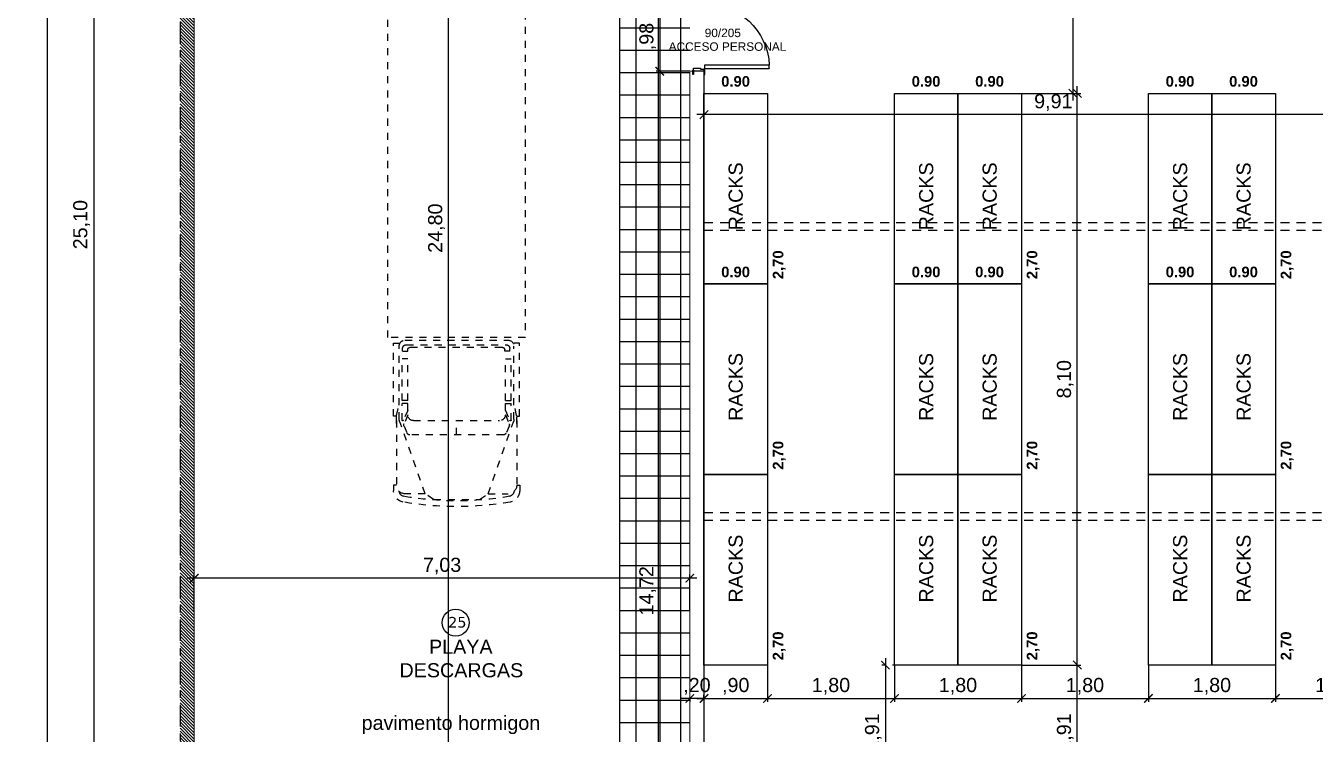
# Model space of a CAD drawing. Header units: metres. Extents: x 1093 to 1459, y -137 to 62.
# Drawn here: x 1256.39 to 1274.66, y -32.59 to -22.55 of the extents above; entities that cross this region are included whole.
import ezdxf

# ---------------------------------------------------------------- set-up
doc = ezdxf.new("R2010")
doc.units = ezdxf.units.M
doc.header["$LTSCALE"] = 0.508
doc.header["$PDMODE"] = 1
doc.header["$PDSIZE"] = -2
for name, pattern in [('ACAD_ISO10W100', [18, 12, -3, 0, -3]), ('HIDDEN', [0.375, 0.25, -0.125]), ('HIDDEN2', [0.1875, 0.125, -0.0625])]:
    doc.linetypes.add(name, pattern=pattern)
doc.layers.get('0').update_dxf_attribs({"color": 9})
doc.layers.get('Defpoints').update_dxf_attribs({"color": 9})
for name, color, linetype in [('1-EJES', 9, 'ACAD_ISO10W100'), ('1-PROY', 9, 'HIDDEN'), ('2-Desig-Carp', 9, 'Continuous'), ('2-texto', 9, 'Continuous'), ('3-muros', 9, 'Continuous'), ('3-VISTA', 9, 'Continuous'), ('4-carpinterias', 9, 'Continuous'), ('7-equipamiento', 9, 'Continuous'), ('8-cota equipam.', 9, 'Continuous'), ('8-cotas-100', 9, 'Continuous'), ('9-Hatch', 9, 'Continuous'), ('9-Hatch existente', 9, 'Continuous'), ('9-PISOS', 9, 'Continuous'), ('referencias 01', 9, 'Continuous')]:
    doc.layers.add(name, color=color, linetype=linetype)
doc.styles.add('Helvetica (bold)', font='')
doc.styles.add('swiss', font='swissel.ttf')
doc.styles.get('Helvetica (bold)').set_extended_font_data('Helvetica', bold=True)
doc.dimstyles.new('dim-100', dxfattribs={"dimtxt": 0.2, "dimasz": 0.12, "dimexe": 0.05, "dimexo": 0, "dimgap": 0.05, "dimtad": 1, "dimzin": 4, "dimtxsty": 'swiss', "dimblk": 'ARCHTICK', "dimcen": 0.5, "dimdle": 0.1, "dimclrd": 256, "dimclre": 252, "dimclrt": 256, "dimadec": 0, "dimazin": 0, "dimtfac": 1, "dimtix": 1, "dimtmove": 2, "dimatfit": 3, "dimldrblk": 'OPEN30', "dimfxl": 0.05, "dimtolj": 1, "dimtzin": 0, "dimarcsym": 0})

# ---------------------------------------------------------------- blocks, each defined once
blk = doc.blocks.new('camion punteada')
at = {"layer": 'referencias 01', "linetype": 'HIDDEN2'}
for p, q in [((222.014, -62.568), (219.576, -62.568)), ((219.576, -62.568), (219.576, -68.571)), ((222.014, -68.571), (222.014, -62.568)), ((219.576, -68.571), (222.014, -68.571)), ((219.677, -69.968), (219.677, -68.672)), ((219.677, -68.672), (219.779, -68.672)), ((219.778, -70.021), (219.778, -68.723)), ((219.849, -68.815), (219.849, -68.769)), ((221.708, -68.622), (219.879, -68.622)), ((221.683, -68.701), (219.917, -68.701)), ((221.614, -68.746), (219.986, -68.746)), ((221.751, -68.815), (221.751, -68.769)), ((221.81, -70.021), (221.81, -68.723)), ((221.912, -68.672), (221.811, -68.672)), ((221.912, -69.968), (221.912, -68.672)), ((219.828, -69.689), (219.828, -68.952)), ((219.93, -68.952), (219.828, -68.952)), ((219.849, -68.815), (219.94, -68.815)), ((219.93, -69.689), (219.93, -68.952)), ((219.94, -68.815), (219.94, -68.792)), ((221.657, -69.689), (221.657, -68.952)), ((221.657, -68.952), (221.759, -68.952)), ((221.66, -68.815), (221.66, -68.792)), ((221.751, -68.815), (221.66, -68.815)), ((221.759, -69.689), (221.759, -68.952)), ((219.73, -69.952), (219.778, -69.739)), ((219.93, -69.689), (219.828, -69.689)), ((219.93, -69.739), (219.828, -69.739)), ((219.828, -70.035), (219.828, -69.739)), ((219.93, -69.866), (219.853, -70.04)), ((219.93, -69.866), (219.93, -69.739)), ((221.657, -69.689), (221.759, -69.689)), ((221.657, -69.739), (221.759, -69.739)), ((221.657, -69.866), (221.657, -69.739)), ((221.657, -69.866), (221.735, -70.04)), ((221.759, -70.035), (221.759, -69.739)), ((221.857, -69.952), (221.81, -69.739)), ((219.728, -69.968), (219.677, -69.968)), ((219.727, -70.095), (219.727, -69.985)), ((219.727, -70.044), (219.727, -71.187)), ((220.235, -71.34), (219.787, -70.065)), ((219.93, -69.943), (219.862, -70.1)), ((219.862, -70.14), (219.917, -70.267)), ((221.556, -70.044), (220.032, -70.044)), ((220.794, -70.298), (220.794, -70.044)), ((221.352, -71.34), (221.8, -70.065)), ((221.657, -69.943), (221.725, -70.1)), ((221.725, -70.14), (221.67, -70.267)), ((221.86, -70.095), (221.86, -69.985)), ((221.86, -70.044), (221.86, -71.187)), ((221.862, -69.968), (221.912, -69.968)), ((219.964, -70.298), (221.624, -70.298)), ((219.676, -71.187), (219.676, -71.286)), ((219.727, -71.187), (219.676, -71.187)), ((221.86, -71.187), (221.911, -71.187)), ((221.911, -71.187), (221.911, -71.286)), ((220.235, -71.34), (219.879, -71.34)), ((220.387, -71.441), (220.235, -71.34)), ((221.2, -71.441), (220.387, -71.441)), ((221.2, -71.441), (221.352, -71.34)), ((221.352, -71.34), (221.708, -71.34))]:
    blk.add_line(p, q, dxfattribs=at)
for centre, radius, start, end in [((219.879, -68.723), 0.102, 90, 180), ((219.917, -68.769), 0.0686, 90, 180), ((219.986, -68.792), 0.0457, 90, 180), ((221.614, -68.792), 0.0457, 0, 90), ((221.683, -68.769), 0.0686, 0, 90), ((221.708, -68.723), 0.102, 0, 90), ((219.879, -69.985), 0.152, 167.4712, 180), ((219.879, -70.021), 0.102, 180, 205.3462), ((219.841, -70.035), 0.0127, 180, 336.0375), ((219.909, -70.12), 0.0508, 156.8014, 203.1986), ((220.032, -69.943), 0.102, 180, 270), ((221.556, -69.943), 0.102, 270, 0), ((221.678, -70.12), 0.0508, 336.8014, 23.1986), ((221.746, -70.035), 0.0127, 203.9625, 0), ((221.708, -70.021), 0.102, 334.6538, 0), ((221.708, -69.985), 0.152, 0, 12.5288), ((219.964, -70.247), 0.0508, 203.1986, 270), ((221.624, -70.247), 0.0508, 270, 336.8014), ((219.879, -71.187), 0.152, 180, 270), ((221.708, -71.187), 0.152, 270, 0), ((219.879, -71.286), 0.203, 180, 260.1053), ((219.879, -71.286), 0.102, 189.1048, 260.1053), ((220.794, -66.044), 5.524, 260.1053, 279.8947), ((220.794, -66.044), 5.423, 260.009, 279.991), ((221.708, -71.286), 0.102, 279.8947, 350.8952), ((221.708, -71.286), 0.203, 279.8947, 0)]:
    blk.add_arc(centre, radius, start, end, dxfattribs=at)
blk = doc.blocks.new('P-90-15')
for p, q in [((0, 0), (-0.15, 0)), ((-0.15, 0), (-0.15, -0.042)), ((0, -0.03), (0, 0)), ((-0.15, -0.042), (-0.05, -0.042)), ((-0.05, -0.042), (-0.05, -0.03)), ((-0.05, -0.03), (0, -0.03)), ((-0.15, -0.984), (-0.15, -0.942)), ((-0.15, -0.942), (-0.05, -0.942)), ((0, -0.984), (-0.15, -0.984)), ((-0.05, -0.942), (-0.05, -0.954)), ((-0.05, -0.954), (0, -0.954)), ((0, -0.954), (0, -0.984))]:
    blk.add_line(p, q)
for points in [[(-0.15, -0.015), (-0.15, 0.046), (-0.16, 0.046), (-0.16, -0.015)], [(0, -0.015), (0, 0.046), (0.01, 0.046), (0.01, -0.015)], [(0.926, -0.086), (0.007, -0.086), (0.007, -0.041), (0.926, -0.041)], [(-0.15, -0.969), (-0.15, -1.03), (-0.16, -1.03), (-0.16, -0.969)], [(0, -0.969), (0, -1.03), (0.01, -1.03), (0.01, -0.969)]]:
    blk.add_lwpolyline(points, close=True)
blk.add_circle((0.007, -0.032), 0.006)
at = {"color": 252}
blk.add_arc((0.017, -0.044), 0.91, 268.9391, 357.3486, dxfattribs=at)
blk.add_arc((0.017, -0.046), 0.908, 359.7162, 0.2838)
blk = doc.blocks.new('_ARCHTICK')
at = {"color": 0, "linetype": 'ByBlock', "const_width": 0.15}
blk.add_lwpolyline([(-0.5, -0.5), (0.5, 0.5)], dxfattribs=at)
blk = doc.blocks.new('*D173')
at = {"layer": '8-cotas-100', "color": 252, "linetype": 'HIDDEN', "lineweight": -2, "transparency": 16777216}
for p, q in [((1268.799, -31.607), (1268.521, -31.607)), ((1268.799, -33.517), (1268.521, -33.517))]:
    blk.add_line(p, q, dxfattribs=at)
at = {"layer": '8-cotas-100', "linetype": 'Continuous', "lineweight": -2, "transparency": 16777216}
blk.add_line((1268.571, -31.507), (1268.571, -33.617), dxfattribs=at)
at = {"layer": 'Defpoints', "color": 0, "linetype": 'Continuous', "transparency": 16777216}
for p in [(1268.799, -31.607), (1268.571, -33.517), (1268.799, -33.517)]:
    blk.add_point(p, dxfattribs=at)
at = {"layer": '8-cotas-100', "linetype": 'Continuous', "lineweight": -2, "transparency": 16777216, "xscale": 0.12, "yscale": 0.12, "zscale": 0.12}
for p, rotation in [((1268.571, -31.607), 90), ((1268.571, -33.517), 270)]:
    blk.add_blockref('_ARCHTICK', p, dxfattribs=dict(at, rotation=rotation))
at = {"layer": '8-cotas-100', "linetype": 'Continuous', "lineweight": 0, "transparency": 16777216, "insert": (1268.4, -32.562), "char_height": 0.2, "attachment_point": 5, "rotation": 90, "style": 'swiss'}
blk.add_mtext('\\A1;1,91', dxfattribs=at)
blk = doc.blocks.new('_Open30')
at = {"color": 0, "linetype": 'ByBlock', "lineweight": -2}
for p, q in [((-1, 0.27), (0, 0)), ((0, 0), (-1, -0.27)), ((0, 0), (-1, 0))]:
    blk.add_line(p, q, dxfattribs=at)
blk = doc.blocks.new('*D202')
at = {"layer": '8-cotas-100', "linetype": 'Continuous', "lineweight": -2, "transparency": 16777216}
blk.add_line((1257.348, -12.717), (1257.348, -38.017), dxfattribs=at)
at = {"layer": '8-cotas-100', "color": 252, "linetype": 'HIDDEN', "lineweight": -2, "transparency": 16777216}
for p, q in [((1258.574, -12.817), (1257.298, -12.817)), ((1258.574, -37.917), (1257.298, -37.917))]:
    blk.add_line(p, q, dxfattribs=at)
at = {"layer": 'Defpoints', "color": 0, "linetype": 'Continuous', "transparency": 16777216}
for p in [(1258.574, -12.817), (1257.348, -37.917), (1258.574, -37.917)]:
    blk.add_point(p, dxfattribs=at)
at = {"layer": '8-cotas-100', "linetype": 'Continuous', "lineweight": -2, "transparency": 16777216, "xscale": 0.12, "yscale": 0.12, "zscale": 0.12}
for p, rotation in [((1257.348, -12.817), 90), ((1257.348, -37.917), 270)]:
    blk.add_blockref('_ARCHTICK', p, dxfattribs=dict(at, rotation=rotation))
at = {"layer": '8-cotas-100', "linetype": 'Continuous', "lineweight": 0, "transparency": 16777216, "insert": (1257.176, -25.367), "char_height": 0.2, "attachment_point": 5, "rotation": 90, "style": 'swiss'}
blk.add_mtext('\\A1;25,10', dxfattribs=at)
blk = doc.blocks.new('*D314')
at = {"layer": '3-VISTA', "color": 252, "lineweight": -2, "transparency": 16777216}
for p, q in [((1258.774, -30.836), (1258.774, -30.326)), ((1265.799, -30.836), (1265.799, -30.326))]:
    blk.add_line(p, q, dxfattribs=at)
at = {"layer": '3-VISTA', "lineweight": -2, "transparency": 16777216}
blk.add_line((1265.899, -30.376), (1258.674, -30.376), dxfattribs=at)
at = {"layer": 'Defpoints', "color": 0, "transparency": 16777216}
for p in [(1258.774, -30.376), (1258.774, -30.836), (1265.799, -30.836)]:
    blk.add_point(p, dxfattribs=at)
at = {"layer": '3-VISTA', "lineweight": -2, "transparency": 16777216, "xscale": 0.12, "yscale": 0.12, "zscale": 0.12, "rotation": 180}
blk.add_blockref('_ARCHTICK', (1258.774, -30.376), dxfattribs=at)
at = {"layer": '3-VISTA', "lineweight": -2, "transparency": 16777216, "xscale": 0.12, "yscale": 0.12, "zscale": 0.12}
blk.add_blockref('_ARCHTICK', (1265.799, -30.376), dxfattribs=at)
at = {"layer": '3-VISTA', "lineweight": 0, "transparency": 16777216, "insert": (1262.286, -30.205), "char_height": 0.2, "attachment_point": 5, "style": 'swiss'}
blk.add_mtext('\\A1;7,03', dxfattribs=at)
blk = doc.blocks.new('*D356')
at = {"layer": '8-cotas-100', "color": 252, "lineweight": -2, "transparency": 16777216}
for p, q in [((1270.499, -31.607), (1271.341, -31.607)), ((1271.291, -33.517), (1271.241, -33.517))]:
    blk.add_line(p, q, dxfattribs=at)
at = {"layer": '8-cotas-100', "lineweight": -2, "transparency": 16777216}
blk.add_line((1271.291, -33.617), (1271.291, -31.507), dxfattribs=at)
at = {"layer": 'Defpoints', "color": 0, "transparency": 16777216}
for p in [(1270.499, -31.607), (1271.291, -31.607), (1271.291, -33.517)]:
    blk.add_point(p, dxfattribs=at)
at = {"layer": '8-cotas-100', "lineweight": -2, "transparency": 16777216, "xscale": 0.12, "yscale": 0.12, "zscale": 0.12}
for p, rotation in [((1271.291, -31.607), 90), ((1271.291, -33.517), 270)]:
    blk.add_blockref('_ARCHTICK', p, dxfattribs=dict(at, rotation=rotation))
at = {"layer": '8-cotas-100', "transparency": 16777216, "insert": (1271.12, -32.562), "char_height": 0.2, "attachment_point": 5, "rotation": 90, "style": 'swiss'}
blk.add_mtext('\\A1;1,91', dxfattribs=at)
blk = doc.blocks.new('*D357')
at = {"layer": '8-cotas-100', "color": 252, "lineweight": -2, "transparency": 16777216}
for p, q in [((1270.499, -23.507), (1271.341, -23.507)), ((1270.499, -31.607), (1271.341, -31.607))]:
    blk.add_line(p, q, dxfattribs=at)
at = {"layer": '8-cotas-100', "lineweight": -2, "transparency": 16777216}
blk.add_line((1271.291, -31.707), (1271.291, -23.407), dxfattribs=at)
at = {"layer": 'Defpoints', "color": 0, "transparency": 16777216}
for p in [(1270.499, -23.507), (1271.291, -23.507), (1270.499, -31.607)]:
    blk.add_point(p, dxfattribs=at)
at = {"layer": '8-cotas-100', "lineweight": -2, "transparency": 16777216, "xscale": 0.12, "yscale": 0.12, "zscale": 0.12}
for p, rotation in [((1271.291, -23.507), 90), ((1271.291, -31.607), 270)]:
    blk.add_blockref('_ARCHTICK', p, dxfattribs=dict(at, rotation=rotation))
at = {"layer": '8-cotas-100', "transparency": 16777216, "insert": (1271.12, -27.557), "char_height": 0.2, "attachment_point": 5, "rotation": 90, "style": 'swiss'}
blk.add_mtext('\\A1;8,10', dxfattribs=at)
blk = doc.blocks.new('*D358')
at = {"layer": '8-cotas-100', "color": 252, "lineweight": -2, "transparency": 16777216}
for p, q in [((1270.914, -4.687), (1271.281, -4.687)), ((1270.499, -23.507), (1271.281, -23.507))]:
    blk.add_line(p, q, dxfattribs=at)
at = {"layer": '8-cotas-100', "lineweight": -2, "transparency": 16777216}
blk.add_line((1271.231, -23.607), (1271.231, -4.587), dxfattribs=at)
at = {"layer": 'Defpoints', "color": 0, "transparency": 16777216}
for p in [(1270.914, -4.687), (1271.231, -4.687), (1270.499, -23.507)]:
    blk.add_point(p, dxfattribs=at)
at = {"layer": '8-cotas-100', "lineweight": -2, "transparency": 16777216, "xscale": 0.12, "yscale": 0.12, "zscale": 0.12}
for p, rotation in [((1271.231, -4.687), 90), ((1271.231, -23.507), 270)]:
    blk.add_blockref('_ARCHTICK', p, dxfattribs=dict(at, rotation=rotation))
at = {"layer": '8-cotas-100', "transparency": 16777216, "insert": (1271.06, -14.097), "char_height": 0.2, "attachment_point": 5, "rotation": 90, "style": 'swiss'}
blk.add_mtext('\\A1;18,82', dxfattribs=at)
blk = doc.blocks.new('*D370')
at = {"layer": '8-cotas-100', "color": 252, "lineweight": -2, "transparency": 16777216}
for p, q in [((1265.999, -31.607), (1265.999, -32.13)), ((1266.899, -31.607), (1266.899, -32.13))]:
    blk.add_line(p, q, dxfattribs=at)
at = {"layer": '8-cotas-100', "lineweight": -2, "transparency": 16777216}
blk.add_line((1265.899, -32.08), (1266.999, -32.08), dxfattribs=at)
at = {"layer": 'Defpoints', "color": 0, "transparency": 16777216}
for p in [(1265.999, -31.607), (1266.899, -31.607), (1266.899, -32.08)]:
    blk.add_point(p, dxfattribs=at)
at = {"layer": '8-cotas-100', "lineweight": -2, "transparency": 16777216, "xscale": 0.12, "yscale": 0.12, "zscale": 0.12, "rotation": 180}
blk.add_blockref('_ARCHTICK', (1265.999, -32.08), dxfattribs=at)
at = {"layer": '8-cotas-100', "lineweight": -2, "transparency": 16777216, "xscale": 0.12, "yscale": 0.12, "zscale": 0.12}
blk.add_blockref('_ARCHTICK', (1266.899, -32.08), dxfattribs=at)
at = {"layer": '8-cotas-100', "transparency": 16777216, "insert": (1266.449, -31.908), "char_height": 0.2, "attachment_point": 5, "style": 'swiss'}
blk.add_mtext('\\A1;,90', dxfattribs=at)
blk = doc.blocks.new('*D371')
at = {"layer": '8-cotas-100', "color": 252, "lineweight": -2, "transparency": 16777216}
for p, q in [((1266.899, -31.607), (1266.899, -32.13)), ((1268.699, -31.607), (1268.699, -32.13))]:
    blk.add_line(p, q, dxfattribs=at)
at = {"layer": '8-cotas-100', "lineweight": -2, "transparency": 16777216}
blk.add_line((1266.799, -32.08), (1268.799, -32.08), dxfattribs=at)
at = {"layer": 'Defpoints', "color": 0, "transparency": 16777216}
for p in [(1266.899, -31.607), (1268.699, -31.607), (1268.699, -32.08)]:
    blk.add_point(p, dxfattribs=at)
at = {"layer": '8-cotas-100', "lineweight": -2, "transparency": 16777216, "xscale": 0.12, "yscale": 0.12, "zscale": 0.12, "rotation": 180}
blk.add_blockref('_ARCHTICK', (1266.899, -32.08), dxfattribs=at)
at = {"layer": '8-cotas-100', "lineweight": -2, "transparency": 16777216, "xscale": 0.12, "yscale": 0.12, "zscale": 0.12}
blk.add_blockref('_ARCHTICK', (1268.699, -32.08), dxfattribs=at)
at = {"layer": '8-cotas-100', "transparency": 16777216, "insert": (1267.799, -31.908), "char_height": 0.2, "attachment_point": 5, "style": 'swiss'}
blk.add_mtext('\\A1;1,80', dxfattribs=at)
blk = doc.blocks.new('*D372')
at = {"layer": '8-cotas-100', "color": 252, "lineweight": -2, "transparency": 16777216}
for p, q in [((1268.699, -31.607), (1268.699, -32.13)), ((1270.499, -31.607), (1270.499, -32.13))]:
    blk.add_line(p, q, dxfattribs=at)
at = {"layer": '8-cotas-100', "lineweight": -2, "transparency": 16777216}
blk.add_line((1268.599, -32.08), (1270.599, -32.08), dxfattribs=at)
at = {"layer": 'Defpoints', "color": 0, "transparency": 16777216}
for p in [(1268.699, -31.607), (1270.499, -31.607), (1270.499, -32.08)]:
    blk.add_point(p, dxfattribs=at)
at = {"layer": '8-cotas-100', "lineweight": -2, "transparency": 16777216, "xscale": 0.12, "yscale": 0.12, "zscale": 0.12, "rotation": 180}
blk.add_blockref('_ARCHTICK', (1268.699, -32.08), dxfattribs=at)
at = {"layer": '8-cotas-100', "lineweight": -2, "transparency": 16777216, "xscale": 0.12, "yscale": 0.12, "zscale": 0.12}
blk.add_blockref('_ARCHTICK', (1270.499, -32.08), dxfattribs=at)
at = {"layer": '8-cotas-100', "transparency": 16777216, "insert": (1269.599, -31.908), "char_height": 0.2, "attachment_point": 5, "style": 'swiss'}
blk.add_mtext('\\A1;1,80', dxfattribs=at)
blk = doc.blocks.new('*D373')
at = {"layer": '8-cotas-100', "color": 252, "lineweight": -2, "transparency": 16777216}
for p, q in [((1270.499, -31.607), (1270.499, -32.13)), ((1272.299, -31.607), (1272.299, -32.13))]:
    blk.add_line(p, q, dxfattribs=at)
at = {"layer": '8-cotas-100', "lineweight": -2, "transparency": 16777216}
blk.add_line((1270.399, -32.08), (1272.399, -32.08), dxfattribs=at)
at = {"layer": 'Defpoints', "color": 0, "transparency": 16777216}
for p in [(1270.499, -31.607), (1272.299, -31.607), (1272.299, -32.08)]:
    blk.add_point(p, dxfattribs=at)
at = {"layer": '8-cotas-100', "lineweight": -2, "transparency": 16777216, "xscale": 0.12, "yscale": 0.12, "zscale": 0.12, "rotation": 180}
blk.add_blockref('_ARCHTICK', (1270.499, -32.08), dxfattribs=at)
at = {"layer": '8-cotas-100', "lineweight": -2, "transparency": 16777216, "xscale": 0.12, "yscale": 0.12, "zscale": 0.12}
blk.add_blockref('_ARCHTICK', (1272.299, -32.08), dxfattribs=at)
at = {"layer": '8-cotas-100', "transparency": 16777216, "insert": (1271.399, -31.908), "char_height": 0.2, "attachment_point": 5, "style": 'swiss'}
blk.add_mtext('\\A1;1,80', dxfattribs=at)
blk = doc.blocks.new('*D374')
at = {"layer": '8-cotas-100', "color": 252, "lineweight": -2, "transparency": 16777216}
for p, q in [((1272.299, -31.607), (1272.299, -32.13)), ((1274.099, -31.607), (1274.099, -32.13))]:
    blk.add_line(p, q, dxfattribs=at)
at = {"layer": '8-cotas-100', "lineweight": -2, "transparency": 16777216}
blk.add_line((1272.199, -32.08), (1274.199, -32.08), dxfattribs=at)
at = {"layer": 'Defpoints', "color": 0, "transparency": 16777216}
for p in [(1272.299, -31.607), (1274.099, -31.607), (1274.099, -32.08)]:
    blk.add_point(p, dxfattribs=at)
at = {"layer": '8-cotas-100', "lineweight": -2, "transparency": 16777216, "xscale": 0.12, "yscale": 0.12, "zscale": 0.12, "rotation": 180}
blk.add_blockref('_ARCHTICK', (1272.299, -32.08), dxfattribs=at)
at = {"layer": '8-cotas-100', "lineweight": -2, "transparency": 16777216, "xscale": 0.12, "yscale": 0.12, "zscale": 0.12}
blk.add_blockref('_ARCHTICK', (1274.099, -32.08), dxfattribs=at)
at = {"layer": '8-cotas-100', "transparency": 16777216, "insert": (1273.199, -31.908), "char_height": 0.2, "attachment_point": 5, "style": 'swiss'}
blk.add_mtext('\\A1;1,80', dxfattribs=at)
blk = doc.blocks.new('*D375')
at = {"layer": '8-cotas-100', "color": 252, "lineweight": -2, "transparency": 16777216}
for p, q in [((1274.099, -31.607), (1274.099, -32.13)), ((1275.769, -32.036), (1275.769, -32.13))]:
    blk.add_line(p, q, dxfattribs=at)
at = {"layer": '8-cotas-100', "lineweight": -2, "transparency": 16777216}
blk.add_line((1273.999, -32.08), (1275.869, -32.08), dxfattribs=at)
at = {"layer": 'Defpoints', "color": 0, "transparency": 16777216}
for p in [(1274.099, -31.607), (1275.769, -32.036), (1275.769, -32.08)]:
    blk.add_point(p, dxfattribs=at)
at = {"layer": '8-cotas-100', "lineweight": -2, "transparency": 16777216, "xscale": 0.12, "yscale": 0.12, "zscale": 0.12, "rotation": 180}
blk.add_blockref('_ARCHTICK', (1274.099, -32.08), dxfattribs=at)
at = {"layer": '8-cotas-100', "lineweight": -2, "transparency": 16777216, "xscale": 0.12, "yscale": 0.12, "zscale": 0.12}
blk.add_blockref('_ARCHTICK', (1275.769, -32.08), dxfattribs=at)
at = {"layer": '8-cotas-100', "transparency": 16777216, "insert": (1274.934, -31.908), "char_height": 0.2, "attachment_point": 5, "style": 'swiss'}
blk.add_mtext('\\A1;1,67', dxfattribs=at)
blk = doc.blocks.new('*D386')
at = {"layer": '8-cotas-100', "lineweight": -2, "transparency": 16777216}
blk.add_line((1265.372, -22.11), (1265.372, -23.294), dxfattribs=at)
at = {"layer": '8-cotas-100', "color": 252, "lineweight": -2, "transparency": 16777216}
for p, q in [((1265.799, -22.21), (1265.322, -22.21)), ((1265.799, -23.194), (1265.322, -23.194))]:
    blk.add_line(p, q, dxfattribs=at)
at = {"layer": 'Defpoints', "color": 0, "transparency": 16777216}
for p in [(1265.799, -22.21), (1265.372, -23.194), (1265.799, -23.194)]:
    blk.add_point(p, dxfattribs=at)
at = {"layer": '8-cotas-100', "lineweight": -2, "transparency": 16777216, "xscale": 0.12, "yscale": 0.12, "zscale": 0.12}
for p, rotation in [((1265.372, -22.21), 90), ((1265.372, -23.194), 270)]:
    blk.add_blockref('_ARCHTICK', p, dxfattribs=dict(at, rotation=rotation))
at = {"layer": '8-cotas-100', "transparency": 16777216, "insert": (1265.201, -22.702), "char_height": 0.2, "attachment_point": 5, "rotation": 90, "style": 'swiss'}
blk.add_mtext('\\A1;,98', dxfattribs=at)
blk = doc.blocks.new('*D387')
at = {"layer": '8-cotas-100', "color": 252, "lineweight": -2, "transparency": 16777216}
for p, q in [((1265.799, -23.194), (1265.322, -23.194)), ((1265.799, -37.917), (1265.322, -37.917))]:
    blk.add_line(p, q, dxfattribs=at)
at = {"layer": '8-cotas-100', "lineweight": -2, "transparency": 16777216}
blk.add_line((1265.372, -23.094), (1265.372, -38.017), dxfattribs=at)
at = {"layer": 'Defpoints', "color": 0, "transparency": 16777216}
for p in [(1265.799, -23.194), (1265.372, -37.917), (1265.799, -37.917)]:
    blk.add_point(p, dxfattribs=at)
at = {"layer": '8-cotas-100', "lineweight": -2, "transparency": 16777216, "xscale": 0.12, "yscale": 0.12, "zscale": 0.12}
for p, rotation in [((1265.372, -23.194), 90), ((1265.372, -37.917), 270)]:
    blk.add_blockref('_ARCHTICK', p, dxfattribs=dict(at, rotation=rotation))
at = {"layer": '8-cotas-100', "transparency": 16777216, "insert": (1265.201, -30.555), "char_height": 0.2, "attachment_point": 5, "rotation": 90, "style": 'swiss'}
blk.add_mtext('\\A1;14,72', dxfattribs=at)
blk = doc.blocks.new('*D388')
at = {"layer": '8-cotas-100', "lineweight": -2, "transparency": 16777216}
blk.add_line((1262.378, -37.917), (1262.378, -12.917), dxfattribs=at)
at = {"layer": '8-cotas-100', "color": 252, "lineweight": -2, "transparency": 16777216}
for p, q in [((1262.286, -13.017), (1262.428, -13.017)), ((1262.286, -37.817), (1262.428, -37.817))]:
    blk.add_line(p, q, dxfattribs=at)
at = {"layer": 'Defpoints', "color": 0, "transparency": 16777216}
for p in [(1262.286, -13.017), (1262.378, -13.017), (1262.286, -37.817)]:
    blk.add_point(p, dxfattribs=at)
at = {"layer": '8-cotas-100', "lineweight": -2, "transparency": 16777216, "xscale": 0.12, "yscale": 0.12, "zscale": 0.12}
for p, rotation in [((1262.378, -13.017), 90), ((1262.378, -37.817), 270)]:
    blk.add_blockref('_ARCHTICK', p, dxfattribs=dict(at, rotation=rotation))
at = {"layer": '8-cotas-100', "transparency": 16777216, "insert": (1262.207, -25.417), "char_height": 0.2, "attachment_point": 5, "rotation": 90, "style": 'swiss'}
blk.add_mtext('\\A1;24,80', dxfattribs=at)
blk = doc.blocks.new('*D389')
at = {"layer": '8-cotas-100', "color": 252, "lineweight": -2, "transparency": 16777216}
for p, q in [((1265.999, -23.808), (1265.999, -23.758)), ((1275.904, -23.808), (1275.904, -23.758))]:
    blk.add_line(p, q, dxfattribs=at)
at = {"layer": '8-cotas-100', "lineweight": -2, "transparency": 16777216}
blk.add_line((1276.004, -23.808), (1265.899, -23.808), dxfattribs=at)
at = {"layer": 'Defpoints', "color": 0, "transparency": 16777216}
for p in [(1265.999, -23.808), (1265.999, -23.808), (1275.904, -23.808)]:
    blk.add_point(p, dxfattribs=at)
at = {"layer": '8-cotas-100', "lineweight": -2, "transparency": 16777216, "xscale": 0.12, "yscale": 0.12, "zscale": 0.12, "rotation": 180}
blk.add_blockref('_ARCHTICK', (1265.999, -23.808), dxfattribs=at)
at = {"layer": '8-cotas-100', "lineweight": -2, "transparency": 16777216, "xscale": 0.12, "yscale": 0.12, "zscale": 0.12}
blk.add_blockref('_ARCHTICK', (1275.904, -23.808), dxfattribs=at)
at = {"layer": '8-cotas-100', "transparency": 16777216, "insert": (1270.951, -23.637), "char_height": 0.2, "attachment_point": 5, "style": 'swiss'}
blk.add_mtext('\\A1;9,91', dxfattribs=at)
blk = doc.blocks.new('*D390')
at = {"layer": '8-cotas-100', "color": 252, "lineweight": -2, "transparency": 16777216}
for p, q in [((1261.824, -0.467), (1256.638, -0.467)), ((1258.744, -37.917), (1256.638, -37.917))]:
    blk.add_line(p, q, dxfattribs=at)
at = {"layer": '8-cotas-100', "lineweight": -2, "transparency": 16777216}
blk.add_line((1256.688, -0.367), (1256.688, -38.017), dxfattribs=at)
at = {"layer": 'Defpoints', "color": 0, "transparency": 16777216}
for p in [(1261.824, -0.467), (1256.688, -37.917), (1258.744, -37.917)]:
    blk.add_point(p, dxfattribs=at)
at = {"layer": '8-cotas-100', "lineweight": -2, "transparency": 16777216, "xscale": 0.12, "yscale": 0.12, "zscale": 0.12}
for p, rotation in [((1256.688, -0.467), 90), ((1256.688, -37.917), 270)]:
    blk.add_blockref('_ARCHTICK', p, dxfattribs=dict(at, rotation=rotation))
at = {"layer": '8-cotas-100', "transparency": 16777216, "insert": (1256.517, -19.192), "char_height": 0.2, "attachment_point": 5, "rotation": 90, "style": 'swiss'}
blk.add_mtext('\\A1;37,45', dxfattribs=at)
blk = doc.blocks.new('*D559')
at = {"layer": '8-cotas-100', "lineweight": -2, "transparency": 16777216}
for p, q in [((1265.799, -32.08), (1265.679, -32.08)), ((1265.999, -32.08), (1265.799, -32.08)), ((1265.999, -32.08), (1266.119, -32.08))]:
    blk.add_line(p, q, dxfattribs=at)
at = {"layer": '8-cotas-100', "color": 252, "linetype": 'HIDDEN', "lineweight": -2, "transparency": 16777216}
for p, q in [((1265.799, -32.08), (1265.799, -32.13)), ((1265.999, -32.08), (1265.999, -32.03))]:
    blk.add_line(p, q, dxfattribs=at)
at = {"layer": 'Defpoints', "color": 0, "transparency": 16777216}
for p in [(1265.799, -32.08), (1265.799, -32.08), (1265.999, -32.08)]:
    blk.add_point(p, dxfattribs=at)
at = {"layer": '8-cotas-100', "lineweight": -2, "transparency": 16777216, "xscale": 0.12, "yscale": 0.12, "zscale": 0.12}
blk.add_blockref('_ARCHTICK', (1265.799, -32.08), dxfattribs=at)
at = {"layer": '8-cotas-100', "lineweight": -2, "transparency": 16777216, "xscale": 0.12, "yscale": 0.12, "zscale": 0.12, "rotation": 180}
blk.add_blockref('_ARCHTICK', (1265.999, -32.08), dxfattribs=at)
at = {"layer": '8-cotas-100', "transparency": 16777216, "insert": (1265.899, -31.908), "char_height": 0.2, "attachment_point": 5, "style": 'swiss'}
blk.add_mtext('\\A1;,20', dxfattribs=at)

msp = doc.modelspace()

# ---------------------------------------------------------------- hatches: boundary and pattern name
at = {"layer": '9-Hatch'}
h = msp.add_hatch(dxfattribs=at)
h.set_pattern_fill('NET', color=256, scale=0.1)
h.set_pattern_definition([(0, (1267.2586, -37.81712), (0, 0.3175), []), (90, (1267.2586, -37.81712), (-0.3175, 0), [])])
h.paths.add_polyline_path([(1264.799, -19.43), (1264.799, -37.817), (1267.183, -37.812), (1267.183, -37.717), (1267.259, -37.717), (1267.259, -33.617), (1265.799, -33.62), (1265.799, -19.415)])
at = {"layer": '9-Hatch existente', "linetype": 'Continuous', "lineweight": 0}
h = msp.add_hatch(dxfattribs=at)
h.set_pattern_fill('ANSI31', color=256, scale=0.01, angle=-90)
h.paths.add_polyline_path([(1287.324, 12.133), (1287.524, 12.133), (1287.524, -0.607), (1287.524, -0.667), (1262.024, -0.667), (1262.085, -12.989), (1258.774, -12.989), (1258.774, -37.917), (1258.574, -37.917), (1258.574, -12.817), (1261.824, -12.817), (1261.824, -0.467), (1287.324, -0.467)])

# ---------------------------------------------------------------- linework, layer by layer
at = {"layer": '1-EJES', "linetype": 'ACAD_ISO10W100', "ltscale": 0.05}
msp.add_line((1258.574, -12.817), (1258.574, -37.917), dxfattribs=at)
at = {"layer": '1-PROY'}
for p, q in [((1265.999, -25.335), (1275.854, -25.335)), ((1265.999, -25.445), (1275.854, -25.445)), ((1265.999, -29.445), (1275.854, -29.445)), ((1265.999, -29.555), (1275.854, -29.555))]:
    msp.add_line(p, q, dxfattribs=at)
at = {"layer": '2-texto'}
msp.add_circle((1262.479, -31.006), 0.19, dxfattribs=at)
at = {"layer": '3-muros', "linetype": 'Continuous', "lineweight": 0}
for p, q in [((1258.774, -13.017), (1258.774, -37.917)), ((1265.799, -23.194), (1265.999, -23.194)), ((1265.799, -33.667), (1265.799, -23.209))]:
    msp.add_line(p, q, dxfattribs=at)
at = {"layer": '3-muros'}
msp.add_line((1265.999, -23.209), (1265.999, -33.517), dxfattribs=at)
at = {"layer": '7-equipamiento'}
for points in [[(1265.999, -23.507), (1265.999, -23.507), (1266.899, -23.507), (1266.899, -23.507), (1266.899, -26.207), (1266.899, -26.207), (1265.999, -26.207), (1265.999, -26.207)], [(1268.699, -23.507), (1268.699, -23.507), (1269.599, -23.507), (1269.599, -23.507), (1269.599, -26.207), (1269.599, -26.207), (1268.699, -26.207), (1268.699, -26.207)], [(1269.599, -23.507), (1269.599, -23.507), (1270.499, -23.507), (1270.499, -23.507), (1270.499, -26.207), (1270.499, -26.207), (1269.599, -26.207), (1269.599, -26.207)], [(1272.299, -23.507), (1272.299, -23.507), (1273.199, -23.507), (1273.199, -23.507), (1273.199, -26.207), (1273.199, -26.207), (1272.299, -26.207), (1272.299, -26.207)], [(1273.199, -23.507), (1273.199, -23.507), (1274.099, -23.507), (1274.099, -23.507), (1274.099, -26.207), (1274.099, -26.207), (1273.199, -26.207), (1273.199, -26.207)], [(1265.999, -26.207), (1265.999, -26.207), (1266.899, -26.207), (1266.899, -26.207), (1266.899, -28.907), (1266.899, -28.907), (1265.999, -28.907), (1265.999, -28.907)], [(1268.699, -26.207), (1268.699, -26.207), (1269.599, -26.207), (1269.599, -26.207), (1269.599, -28.907), (1269.599, -28.907), (1268.699, -28.907), (1268.699, -28.907)], [(1269.599, -26.207), (1269.599, -26.207), (1270.499, -26.207), (1270.499, -26.207), (1270.499, -28.907), (1270.499, -28.907), (1269.599, -28.907), (1269.599, -28.907)], [(1272.299, -26.207), (1272.299, -26.207), (1273.199, -26.207), (1273.199, -26.207), (1273.199, -28.907), (1273.199, -28.907), (1272.299, -28.907), (1272.299, -28.907)], [(1273.199, -26.207), (1273.199, -26.207), (1274.099, -26.207), (1274.099, -26.207), (1274.099, -28.907), (1274.099, -28.907), (1273.199, -28.907), (1273.199, -28.907)], [(1265.999, -28.907), (1265.999, -28.907), (1266.899, -28.907), (1266.899, -28.907), (1266.899, -31.607), (1266.899, -31.607), (1265.999, -31.607), (1265.999, -31.607)], [(1268.699, -28.907), (1268.699, -28.907), (1269.599, -28.907), (1269.599, -28.907), (1269.599, -31.607), (1269.599, -31.607), (1268.699, -31.607), (1268.699, -31.607)], [(1269.599, -28.907), (1269.599, -28.907), (1270.499, -28.907), (1270.499, -28.907), (1270.499, -31.607), (1270.499, -31.607), (1269.599, -31.607), (1269.599, -31.607)], [(1272.299, -28.907), (1272.299, -28.907), (1273.199, -28.907), (1273.199, -28.907), (1273.199, -31.607), (1273.199, -31.607), (1272.299, -31.607), (1272.299, -31.607)], [(1273.199, -28.907), (1273.199, -28.907), (1274.099, -28.907), (1274.099, -28.907), (1274.099, -31.607), (1274.099, -31.607), (1273.199, -31.607), (1273.199, -31.607)]]:
    msp.add_lwpolyline(points, close=True, dxfattribs=at)
at = {"layer": '8-cotas-100'}
for p in [(1271.742, -23.209), (1271.734, -28.363)]:
    msp.add_point(p, dxfattribs=at)
at = {"layer": '9-PISOS', "flags": 128}
msp.add_lwpolyline([(1264.799, -19.423), (1264.799, -37.817), (1265.799, -37.817)], dxfattribs=at)

# ---------------------------------------------------------------- block references
at = {"layer": '4-carpinterias', "xscale": -1, "rotation": 180}
msp.add_blockref('P-90-15', (1265.999, -23.194), dxfattribs=at)
at = {"layer": '9-Hatch', "xscale": -0.8, "yscale": 0.8, "zscale": 0.8}
msp.add_blockref('camion punteada', (1439.127, 27.892), dxfattribs=at)

# ---------------------------------------------------------------- texts
at = {"layer": '2-Desig-Carp', "char_height": 0.12, "width": 5.11385, "attachment_point": 3, "style": 'swiss'}
for s, insert in [('\\pi-0.36,l0.48,t0.48;{\\fArial|b0|i0|c0|p34;90/205}', (1266.522, -22.59)), ('{\\fArial|b0|i0|c0|p34;ACCESO PERSONAL}', (1267.166, -22.784))]:
    msp.add_mtext(s, dxfattribs=dict(at, insert=insert))
at = {"layer": '2-texto', "style": 'swiss'}
for p in [(1266.548, -25.447), (1269.248, -25.447), (1270.148, -25.447), (1272.848, -25.447), (1273.748, -25.447), (1266.548, -28.147), (1269.248, -28.147), (1270.148, -28.147), (1272.848, -28.147), (1273.748, -28.147), (1266.548, -30.721), (1269.248, -30.721), (1270.148, -30.721), (1272.848, -30.721), (1273.748, -30.721)]:
    msp.add_text('RACKS', height=0.2, rotation=90, dxfattribs=at).set_placement(p)
for s, insert, char_height, width, attachment_point in [('{\\fVerdana|b0|i0|c0|p34;25}', (1262.371, -31.078), 0.15, 0.29475, 7), ('\\pi0.74477;{\\fArial|b0|i0|c0|p34;PLAYA \\P\\pi0.32547;DESCARGAS}', (1261.357, -31.247), 0.2, 2.36921, 1), ('\\pi-0.6,l0.8,t0.8;pavimento hormigon', (1260.946, -32.325), 0.2, 6.62475, 1)]:
    msp.add_mtext(s, dxfattribs=dict(at, insert=insert, char_height=char_height, width=width, attachment_point=attachment_point))
at = {"layer": '8-cota equipam.', "lineweight": 0, "style": 'Helvetica (bold)'}
for p in [(1266.243, -23.412), (1268.943, -23.412), (1269.843, -23.412), (1272.543, -23.412), (1273.443, -23.412), (1266.243, -26.112), (1268.943, -26.112), (1269.843, -26.112), (1272.543, -26.112), (1273.443, -26.112)]:
    msp.add_text('0.90', height=0.1499, dxfattribs=at).set_placement(p)
for p in [(1267.124, -26.139), (1270.724, -26.139), (1274.324, -26.139), (1267.124, -28.839), (1270.724, -28.839), (1274.324, -28.839), (1267.124, -31.539), (1270.724, -31.539), (1274.324, -31.539)]:
    msp.add_text('2,70', height=0.1499, rotation=90, dxfattribs=at).set_placement(p)

# ---------------------------------------------------------------- dimensions: what is measured, and where the dimension line sits
at = {"layer": '3-VISTA', "lineweight": 0}
dim = msp.add_linear_dim(base=(1258.773612736, -30.376171111), p1=(1265.798612736, -30.836183865), p2=(1258.773612736, -30.836183865), dimstyle='dim-100', dxfattribs=at)
dim.commit()
dim.dimension.update_dxf_attribs({"geometry": '*D314', "text_midpoint": (1262.286112736, -30.204602484)})
at = {"layer": '8-cotas-100'}
for base, p1, p2, picture, middle in [((1256.688, -37.917), (1261.824, -0.467), (1258.744, -37.917), '*D390', (1256.517, -19.192)), ((1271.231, -4.687), (1270.499, -23.507), (1270.914, -4.687), '*D358', (1271.06, -14.097)), ((1262.378, -13.017), (1262.286, -37.817), (1262.286, -13.017), '*D388', (1262.207, -25.417)), ((1265.372, -23.194), (1265.799, -22.21), (1265.799, -23.194), '*D386', (1265.201, -22.702)), ((1265.372, -37.917), (1265.799, -23.194), (1265.799, -37.917), '*D387', (1265.201, -30.555)), ((1271.291, -23.507), (1270.499, -31.607), (1270.499, -23.507), '*D357', (1271.12, -27.557)), ((1271.291, -31.607), (1271.291, -33.517), (1270.499, -31.607), '*D356', (1271.12, -32.562))]:
    dim = msp.add_linear_dim(base=base, p1=p1, p2=p2, angle=90, dimstyle='dim-100', dxfattribs=at)
    dim.commit()
    dim.dimension.update_dxf_attribs({"geometry": picture, "text_midpoint": middle})
at = {"layer": '8-cotas-100', "linetype": 'Continuous', "lineweight": 0}
for base, p1, p2, picture, middle in [((1257.348, -37.917), (1258.574, -12.817), (1258.574, -37.917), '*D202', (1257.176, -25.367)), ((1268.571, -33.517), (1268.799, -31.607), (1268.799, -33.517), '*D173', (1268.4, -32.562))]:
    dim = msp.add_linear_dim(base=base, p1=p1, p2=p2, angle=90, dimstyle='dim-100', dxfattribs=at)
    dim.commit()
    dim.dimension.update_dxf_attribs({"geometry": picture, "text_midpoint": middle})
at = {"layer": '8-cotas-100'}
for base, p1, p2, picture, middle in [((1265.998612736, -23.808349269), (1275.903612736, -23.808349269), (1265.998612736, -23.808349269), '*D389', (1270.951112736, -23.636780642)), ((1266.899, -32.08), (1265.999, -31.607), (1266.899, -31.607), '*D370', (1266.449, -31.908)), ((1268.699, -32.08), (1266.899, -31.607), (1268.699, -31.607), '*D371', (1267.799, -31.908)), ((1270.499, -32.08), (1268.699, -31.607), (1270.499, -31.607), '*D372', (1269.599, -31.908)), ((1272.299, -32.08), (1270.499, -31.607), (1272.299, -31.607), '*D373', (1271.399, -31.908)), ((1274.099, -32.08), (1272.299, -31.607), (1274.099, -31.607), '*D374', (1273.199, -31.908)), ((1275.769, -32.08), (1274.099, -31.607), (1275.769, -32.036), '*D375', (1274.934, -31.908)), ((1265.799, -32.08), (1265.999, -32.08), (1265.799, -32.08), '*D559', (1265.899, -31.908))]:
    dim = msp.add_linear_dim(base=base, p1=p1, p2=p2, dimstyle='dim-100', dxfattribs=at)
    dim.commit()
    dim.dimension.update_dxf_attribs({"geometry": picture, "text_midpoint": middle})

doc.saveas('drawing.dxf')
